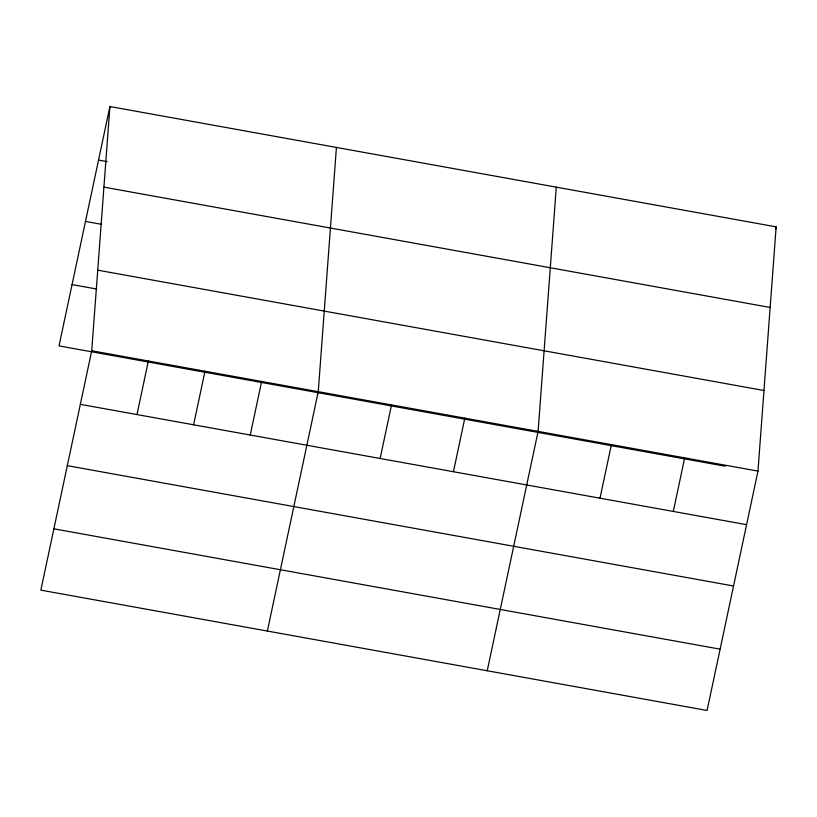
<?xml version="1.0" encoding="UTF-8"?>
<svg xmlns="http://www.w3.org/2000/svg" width="817" height="817" viewBox="0 0 817 817"><rect width="100%" height="100%" fill="white"/><g stroke="black" fill="none" stroke-linecap="round" stroke-linejoin="round"><path stroke-width="1.23" d="M91.729 350.769L109.917 106.527L776.15 226.86L757.972 471.103L707.083 710.473L40.85 590.14L91.729 350.769L757.972 471.103M336.43 147.438L318.252 391.68L267.373 631.051M556.295 187.144L538.107 431.396L487.228 670.767M109.917 106.527L59.028 345.897L725.271 466.231M136.97 414.576L148.357 361.002M193.598 424.799L204.996 371.224M250.237 435.032L261.624 381.457M380.15 458.5L391.537 404.915M453.435 471.736L464.822 418.161M600.005 498.207L611.392 444.632M673.29 511.442L684.677 457.867M775.619 229.352L776.15 226.86M98.52 160.101L107.139 161.654M103.912 187.124L770.145 307.458M85.489 221.417L101.492 224.307M97.734 270.172L763.966 390.506M72.07 284.582L96.682 289.034M80.342 404.344L746.585 524.677M67.311 465.659L733.543 585.993M53.881 528.824L720.124 649.168"/></g></svg>
